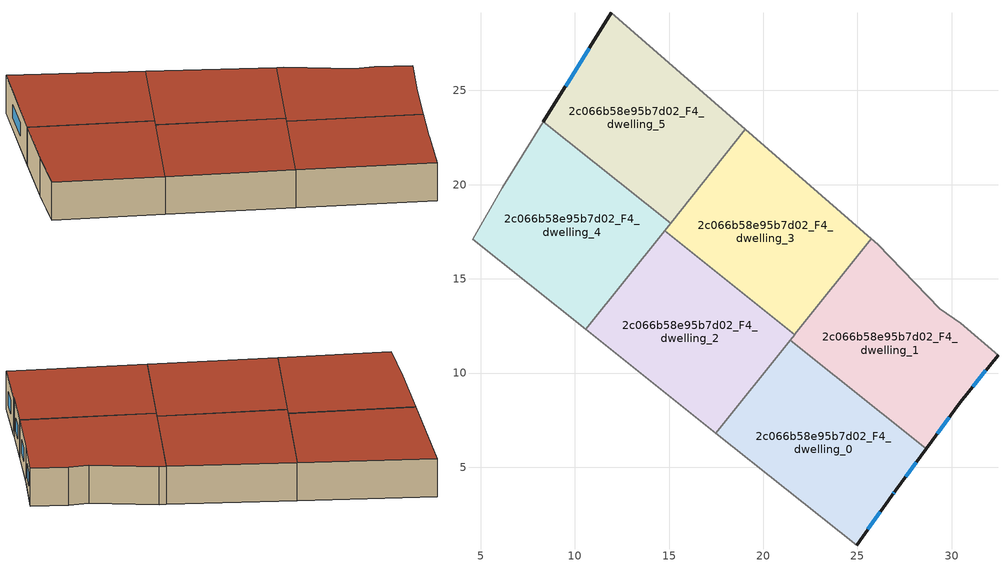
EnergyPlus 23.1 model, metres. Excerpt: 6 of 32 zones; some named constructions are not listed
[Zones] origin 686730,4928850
2c066b58e95b7d02_F4_dwelling_0
 floor to 2c066b58e95b7d02_F3_dwelling_0 (EU_floor_Construction): 28.65,5.98 27.03,3.78 26.82,3.49 24.95,0.86 17.49,6.81 21.43,11.74 z12
 wall outside (EU_wall_Construction): 24.95,0.86 26.82,3.49 27.03,3.78 28.65,5.98 z12:15
 wall adiabatic (EU_wall_Construction): 17.49,6.81 24.95,0.86 z12:15
 wall to 2c066b58e95b7d02_F4_dwelling_1 (EU_wall_Construction): 28.65,5.98 21.43,11.74 z12:15
 wall to 2c066b58e95b7d02_F4_dwelling_2 (EU_wall_Construction): 21.43,11.74 17.49,6.81 z12:15
 window (EU_Window_Construction): 25.56,1.71 26.21,2.63 / 27.56,4.5 28.12,5.27 / 26.89,3.58 26.96,3.68 z12.98:14.02
 roof outside (EU_roof_Construction): 26.82,3.49 27.03,3.78 28.65,5.98 21.43,11.74 17.49,6.81 24.95,0.86 z15
2c066b58e95b7d02_F4_dwelling_1
 floor to 2c066b58e95b7d02_F3_dwelling_1 (EU_floor_Construction): 29.36,13.42 30.49,12.65 32.46,10.95 30.46,8.45 28.65,5.98 21.43,11.74 25.73,17.14 26.08,16.84 z12
 wall outside (EU_wall_Construction): 28.65,5.98 30.46,8.45 32.46,10.95 z12:15
 wall adiabatic (EU_wall_Construction): 32.46,10.95 30.49,12.65 29.36,13.42 26.08,16.84 25.73,17.14 z12:15
 wall to 2c066b58e95b7d02_F4_dwelling_3 (EU_wall_Construction): 25.73,17.14 21.67,12.05 z12:15
 wall to 2c066b58e95b7d02_F4_dwelling_2 (EU_wall_Construction): 21.67,12.05 21.43,11.74 z12:15
 window (EU_Window_Construction): 31.11,9.26 31.81,10.14 / 29.24,6.78 29.87,7.65 z12.98:14.02
 roof outside (EU_roof_Construction): 30.46,8.45 32.46,10.95 30.49,12.65 29.36,13.42 26.08,16.84 25.73,17.14 21.43,11.74 28.65,5.98 z15
2c066b58e95b7d02_F4_dwelling_2
 floor to 2c066b58e95b7d02_F3_dwelling_2 (EU_floor_Construction): 21.67,12.05 17.49,6.81 10.58,12.31 14.76,17.55 z12
 wall adiabatic (EU_wall_Construction): 10.58,12.31 17.49,6.81 z12:15
 wall to 2c066b58e95b7d02_F4_dwelling_3 (EU_wall_Construction): 21.67,12.05 14.76,17.55 z12:15
 wall to 2c066b58e95b7d02_F4_dwelling_4 (EU_wall_Construction): 14.76,17.55 10.58,12.31 z12:15
 roof outside (EU_roof_Construction): 17.49,6.81 21.67,12.05 14.76,17.55 10.58,12.31 z15
2c066b58e95b7d02_F4_dwelling_3
 floor to 2c066b58e95b7d02_F3_dwelling_3 (EU_floor_Construction): 25.73,17.14 21.67,12.05 14.76,17.55 19.06,22.94 z12
 wall adiabatic (EU_wall_Construction): 25.73,17.14 19.06,22.94 z12:15
 wall to 2c066b58e95b7d02_F4_dwelling_5 (EU_wall_Construction): 19.06,22.94 15.09,17.96 z12:15
 wall to 2c066b58e95b7d02_F4_dwelling_4 (EU_wall_Construction): 15.09,17.96 14.76,17.55 z12:15
 roof outside (EU_roof_Construction): 21.67,12.05 25.73,17.14 19.06,22.94 14.76,17.55 z15
2c066b58e95b7d02_F4_dwelling_4
 floor to 2c066b58e95b7d02_F3_dwelling_4 (EU_floor_Construction): 15.09,17.96 10.58,12.31 4.57,17.11 6.15,19.85 8.33,23.35 z12
 wall adiabatic (EU_wall_Construction): 8.33,23.35 6.15,19.85 4.57,17.11 10.58,12.31 z12:15
 wall to 2c066b58e95b7d02_F4_dwelling_5 (EU_wall_Construction): 15.09,17.96 8.33,23.35 z12:15
 roof outside (EU_roof_Construction): 10.58,12.31 15.09,17.96 8.33,23.35 6.15,19.85 4.57,17.11 z15
2c066b58e95b7d02_F4_dwelling_5
 floor to 2c066b58e95b7d02_F3_dwelling_5 (EU_floor_Construction): 19.06,22.94 15.09,17.96 8.33,23.35 11.94,29.13 z12
 wall outside (EU_wall_Construction): 11.94,29.13 8.33,23.35 z12:15
 wall adiabatic (EU_wall_Construction): 19.06,22.94 11.94,29.13 z12:15
 window (EU_Window_Construction): 10.77,27.25 9.51,25.23 z12.98:14.02
 roof outside (EU_roof_Construction): 15.09,17.96 19.06,22.94 11.94,29.13 8.33,23.35 z15
[HVACTEMPLATE:THERMOSTAT] Constant Heating Setpoint=20; Constant Cooling Setpoint=50
EU_HeatOnly_2c066b58e95b7d02_F0_dwelling_0; EU_HeatOnly_2c066b58e95b7d02_F0_dwelling_1; EU_HeatOnly_2c066b58e95b7d02_F0_dwelling_2; EU_HeatOnly_2c066b58e95b7d02_F0_dwelling_3; EU_HeatOnly_2c066b58e95b7d02_F0_dwelling_4; EU_HeatOnly_2c066b58e95b7d02_F0_dwelling_5; EU_HeatOnly_2c066b58e95b7d02_F0_dwelling_6; EU_HeatOnly_2c066b58e95b7d02_F1_dwelling_0; EU_HeatOnly_2c066b58e95b7d02_F1_dwelling_1; EU_HeatOnly_2c066b58e95b7d02_F1_dwelling_2; EU_HeatOnly_2c066b58e95b7d02_F1_dwelling_3; EU_HeatOnly_2c066b58e95b7d02_F1_dwelling_4; EU_HeatOnly_2c066b58e95b7d02_F1_dwelling_5; EU_HeatOnly_2c066b58e95b7d02_F1_dwelling_6; EU_HeatOnly_2c066b58e95b7d02_F2_dwelling_0; EU_HeatOnly_2c066b58e95b7d02_F2_dwelling_1; EU_HeatOnly_2c066b58e95b7d02_F2_dwelling_2; EU_HeatOnly_2c066b58e95b7d02_F2_dwelling_3; EU_HeatOnly_2c066b58e95b7d02_F2_dwelling_4; EU_HeatOnly_2c066b58e95b7d02_F2_dwelling_5; EU_HeatOnly_2c066b58e95b7d02_F3_dwelling_0; EU_HeatOnly_2c066b58e95b7d02_F3_dwelling_1; EU_HeatOnly_2c066b58e95b7d02_F3_dwelling_2; EU_HeatOnly_2c066b58e95b7d02_F3_dwelling_3; EU_HeatOnly_2c066b58e95b7d02_F3_dwelling_4; EU_HeatOnly_2c066b58e95b7d02_F3_dwelling_5; EU_HeatOnly_2c066b58e95b7d02_F4_dwelling_0; EU_HeatOnly_2c066b58e95b7d02_F4_dwelling_1; EU_HeatOnly_2c066b58e95b7d02_F4_dwelling_2; EU_HeatOnly_2c066b58e95b7d02_F4_dwelling_3; EU_HeatOnly_2c066b58e95b7d02_F4_dwelling_4; EU_HeatOnly_2c066b58e95b7d02_F4_dwelling_5
[SCHEDULE:CONSTANT]
Name | Hourly Value
EU_AlwaysOn | 1
EU_CoolingOff | 0
[SCHEDULE:FILE] Column Number=1; Rows to Skip at Top=0; Number of Hours of Data=8760; Column Separator=Comma; Interpolate to Timestep=No; Minutes per Item=60; Adjust Schedule for Daylight Savings=Yes
Name | File
EU_Step8_GainSchedule_2c066b58e95b7d02_F4_dwelling_2_f000 | ../../schedules/2c066b58e95b7d02/2c066b58e95b7d02_F4_dwelling_2_f000_gain.csv
EU_Step8_GainSchedule_2c066b58e95b7d02_F4_dwelling_3_f000 | ../../schedules/2c066b58e95b7d02/2c066b58e95b7d02_F4_dwelling_3_f000_gain.csv
EU_Step8_GainSchedule_2c066b58e95b7d02_F4_dwelling_4_f000 | ../../schedules/2c066b58e95b7d02/2c066b58e95b7d02_F4_dwelling_4_f000_gain.csv
EU_Step8_GainSchedule_2c066b58e95b7d02_F4_dwelling_5_f000 | ../../schedules/2c066b58e95b7d02/2c066b58e95b7d02_F4_dwelling_5_f000_gain.csv
